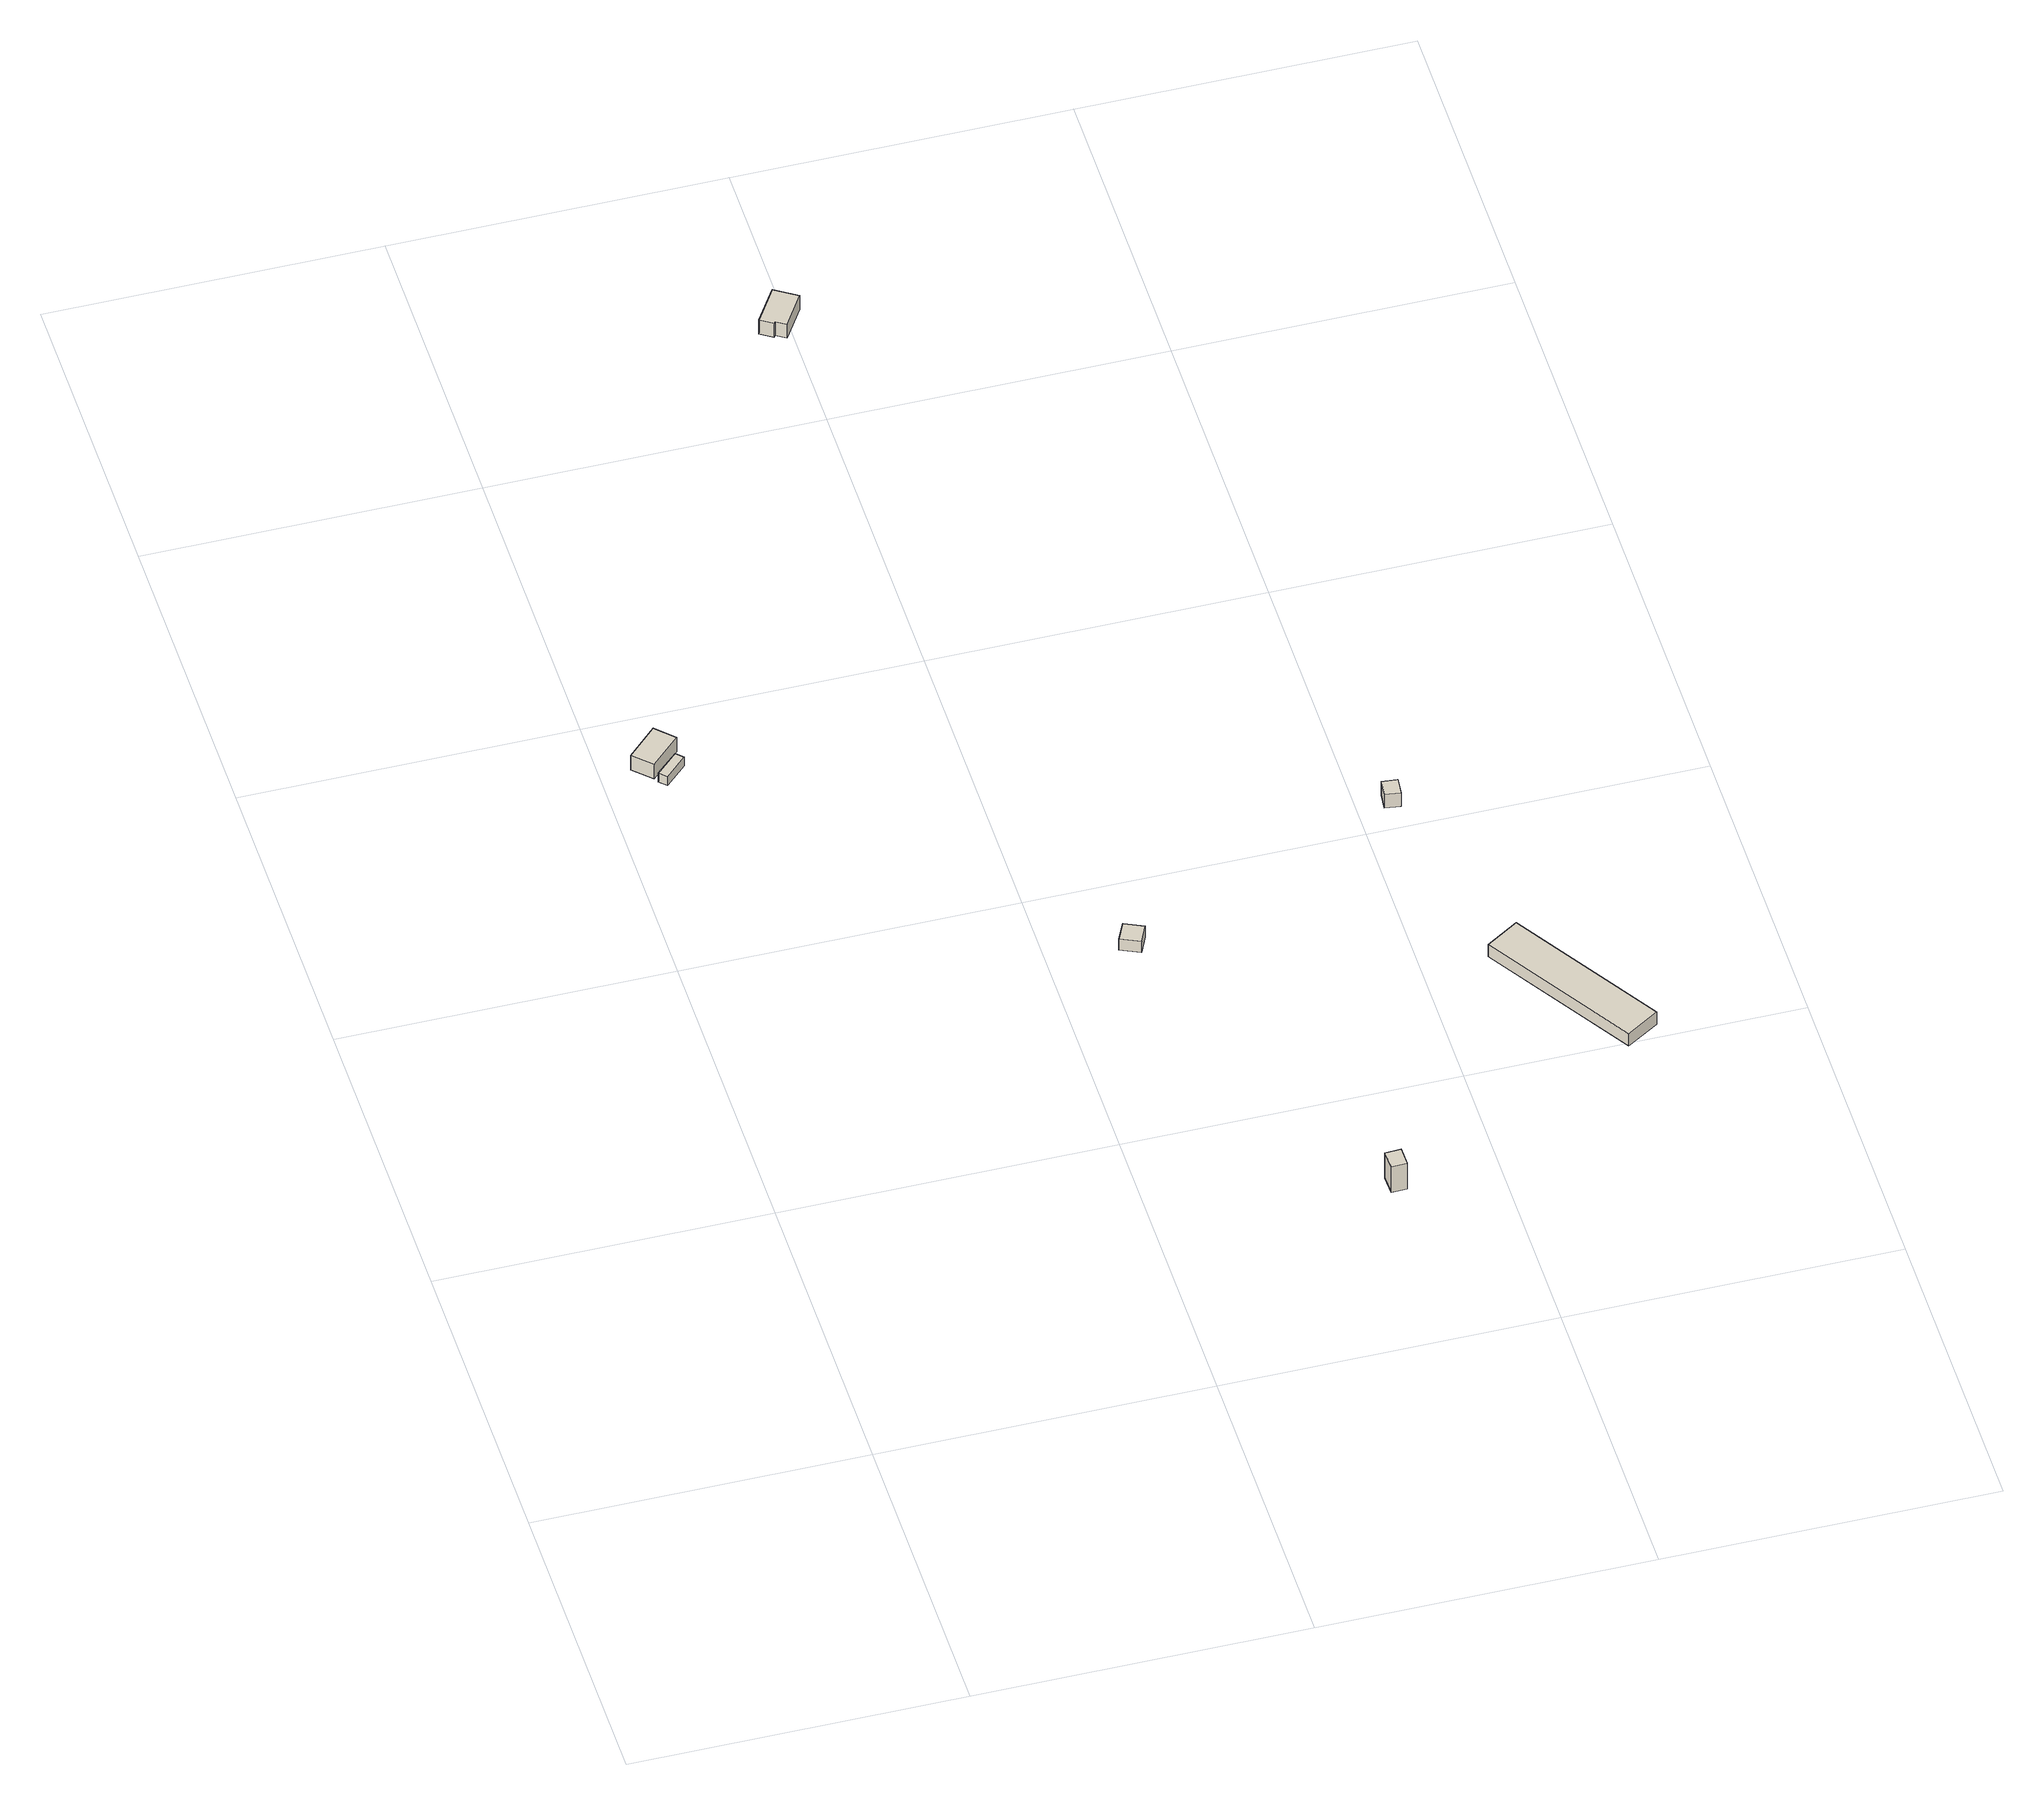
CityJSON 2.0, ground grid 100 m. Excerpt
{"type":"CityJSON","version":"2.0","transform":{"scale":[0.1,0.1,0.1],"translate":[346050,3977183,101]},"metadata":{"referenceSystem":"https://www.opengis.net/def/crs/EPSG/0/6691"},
"CityObjects":{
"building1":{"type":"Building","attributes":{"measuredHeight":6.7},"geometry":[{"type":"Solid","lod":"1","boundaries":[[[[0,1,2,3]],[[2,4,5,3]],[[1,6,4,2]],[[0,7,6,1]],[[3,5,7,0]],[[4,6,7,5]]]]}]},
"building2":{"type":"Building","attributes":{"measuredHeight":4.2},"geometry":[{"type":"Solid","lod":"1","boundaries":[[[[8,9,10,11]],[[10,12,13,11]],[[9,14,12,10]],[[8,15,14,9]],[[11,13,15,8]],[[12,14,15,13]]]]}]},
"building3":{"type":"Building","attributes":{"measuredHeight":4.3},"geometry":[{"type":"Solid","lod":"1","boundaries":[[[[16,17,18,19]],[[18,20,21,19]],[[17,22,20,18]],[[16,23,22,17]],[[19,21,23,16]],[[20,22,23,21]]]]}]},
"building4":{"type":"Building","attributes":{"measuredHeight":9.9},"geometry":[{"type":"Solid","lod":"1","boundaries":[[[[24,25,26,27]],[[26,28,29,27]],[[25,30,28,26]],[[24,31,30,25]],[[27,29,31,24]],[[28,30,31,29]]]]}]},
"building5":{"type":"Building","attributes":{"土砂災害警戒区域.現象区分":"2","土砂災害警戒区域.区域区分":"1","measuredHeight":6.4},"geometry":[{"type":"Solid","lod":"1","boundaries":[[[[32,33,34,35,36,37]],[[36,38,39,37]],[[35,40,38,36]],[[34,41,40,35]],[[33,42,41,34]],[[32,43,42,33]],[[37,39,43,32]],[[38,40,41,42,43,39]]]]}]},
"building6":{"type":"Building","attributes":{"measuredHeight":6.6},"geometry":[{"type":"Solid","lod":"1","boundaries":[[[[44,45,46,47]],[[46,48,49,47]],[[45,50,48,46]],[[44,51,50,45]],[[47,49,51,44]],[[48,50,51,49]]]]}]},
"building7":{"type":"Building","attributes":{"measuredHeight":5.3},"geometry":[{"type":"Solid","lod":"1","boundaries":[[[[52,53,54,55]],[[54,56,57,55]],[[53,58,56,54]],[[52,59,58,53]],[[55,57,59,52]],[[56,58,59,57]]]]}]}
},
"vertices":[
[57,2441,329],[3,2494,329],[93,2582,329],[147,2528,329],[93,2582,385],[147,2528,385],[3,2494,385],[57,2441,385],
[64,2424,331],[130,2487,331],[151,2466,331],[85,2403,331],[151,2466,366],[85,2403,366],[130,2487,366],[64,2424,366],
[1098,1082,718],[1071,1025,718],[1013,1052,718],[1040,1109,718],[1013,1052,761],[1040,1109,761],[1071,1025,761],[1098,1082,761],
[1554,68,626],[1555,7,626],[1508,6,626],[1506,66,626],[1508,6,725],[1506,66,725],[1555,7,725],[1554,68,725],
[1047,4442,8],[982,4341,8],[952,4360,8],[948,4354,8],[910,4379,8],[979,4486,8],[910,4379,62],[979,4486,62],[948,4354,62],[952,4360,62],[982,4341,62],[1047,4442,62],
[2098,809,717],[2379,359,717],[2280,297,717],[1999,746,717],[2280,297,765],[1999,746,765],[2379,359,765],[2098,809,765],
[1962,1541,616],[1956,1487,616],[1908,1493,616],[1915,1546,616],[1908,1493,669],[1915,1546,669],[1956,1487,669],[1962,1541,669]
]}
